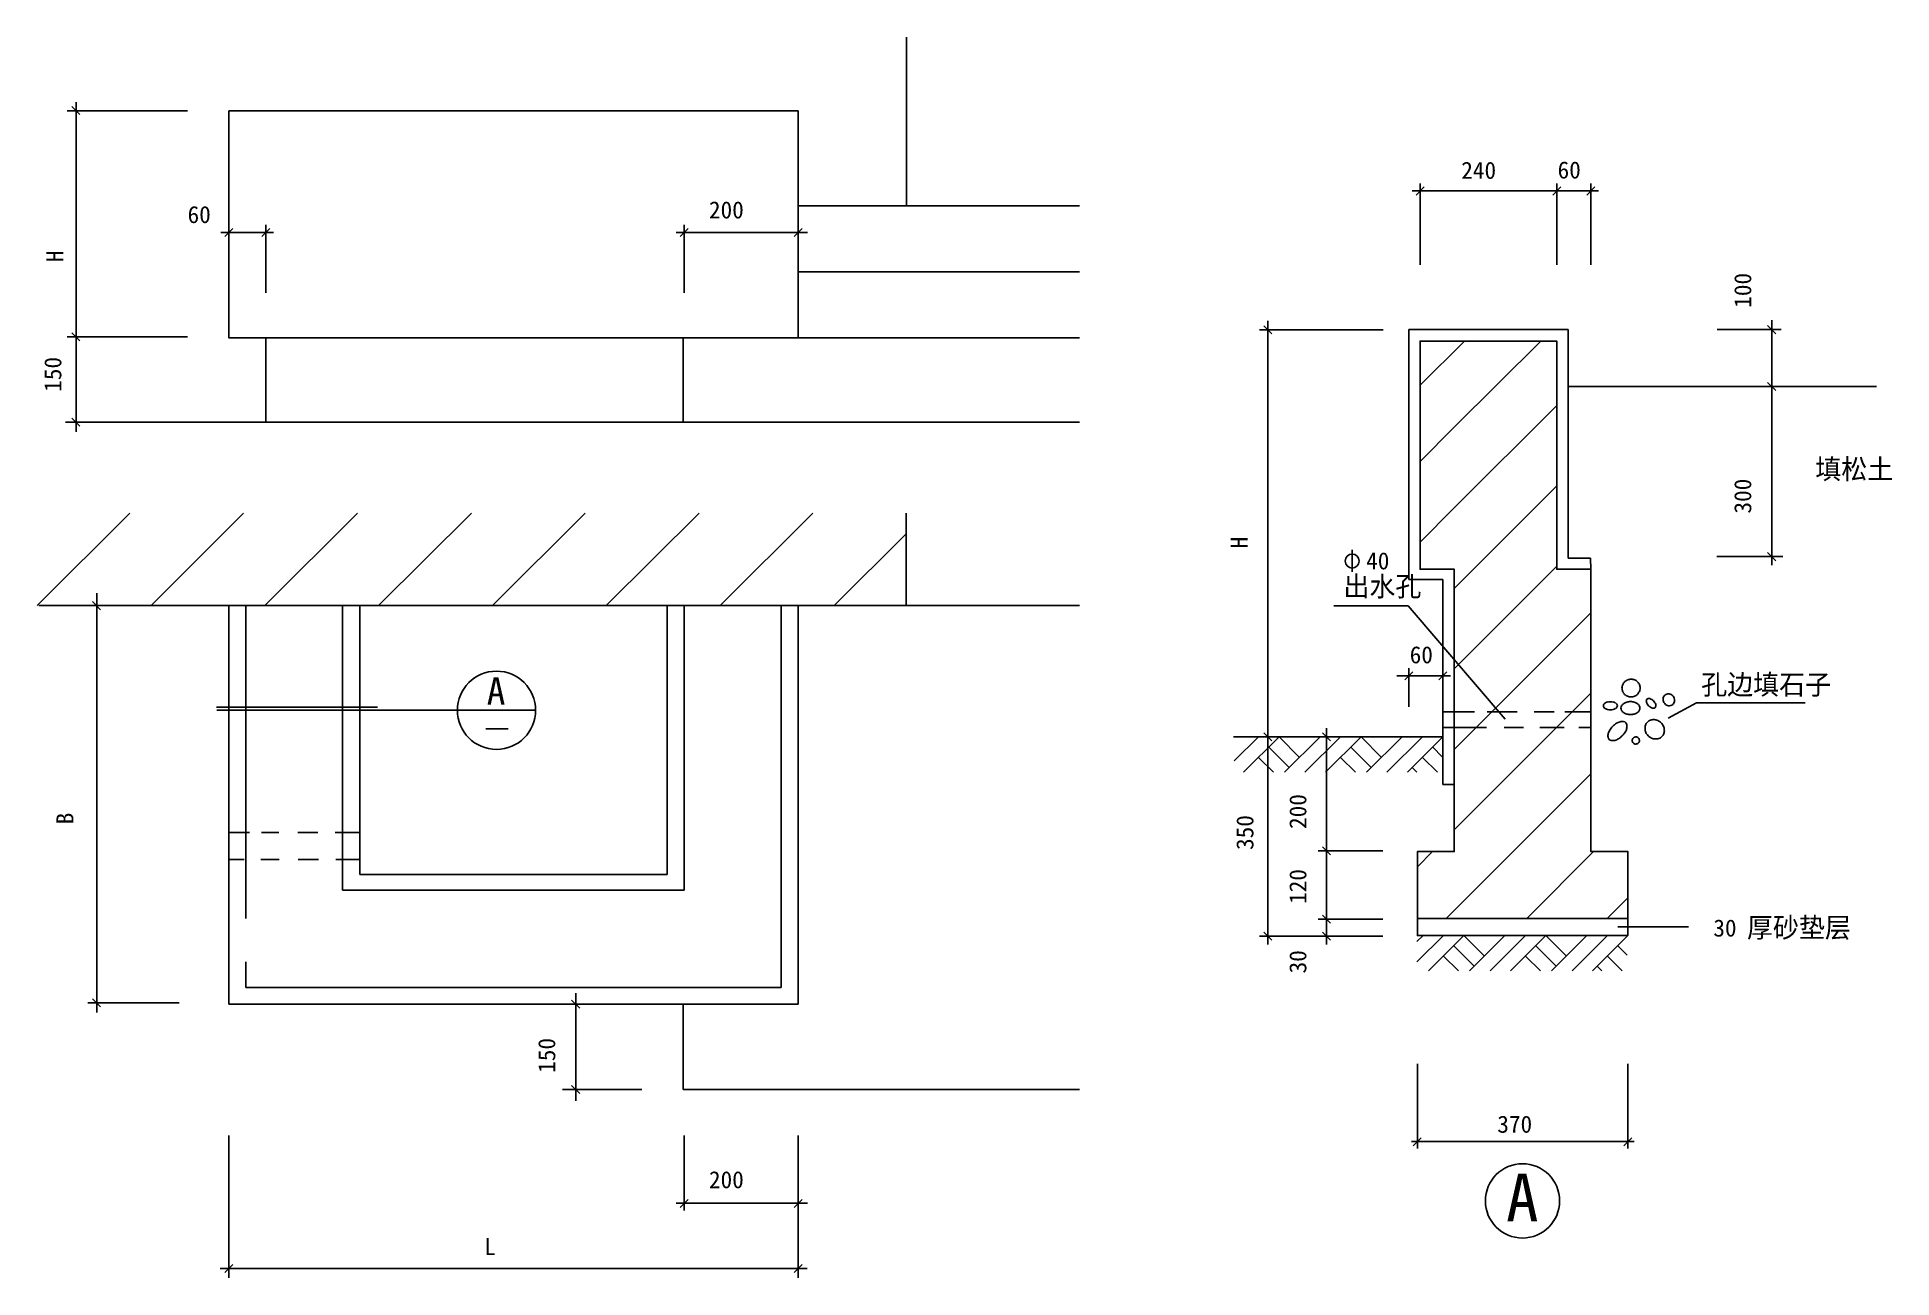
# Model space of a CAD drawing. Header units: metres. Extents: x 28 to 136, y 289 to 361.
import ezdxf

# ---------------------------------------------------------------- set-up
doc = ezdxf.new("R2010")
doc.units = ezdxf.units.M

msp = doc.modelspace()

# ---------------------------------------------------------------- linework, layer by layer
for p, q in [((30.13, 357.53), (30.13, 338.24)), ((29.62, 357.04), (36.66, 357.04)), ((108.37, 352.34), (119.27, 352.34)), ((108.83, 352.78), (108.83, 348.02)), ((116.83, 352.78), (116.83, 348.02)), ((118.83, 352.78), (118.83, 348.02)), ((72.41, 351.47), (88.89, 351.47)), ((38.61, 349.91), (41.69, 349.91)), ((41.25, 350.35), (41.25, 346.38)), ((65.27, 349.91), (72.96, 349.91)), ((65.74, 350.35), (65.74, 346.38)), ((72.41, 347.61), (88.89, 347.61)), ((99.91, 308.21), (99.91, 344.74)), ((129.42, 330.42), (129.42, 344.77)), ((29.62, 343.8), (36.66, 343.8)), ((72.41, 343.74), (88.89, 343.74)), ((106.67, 344.21), (99.42, 344.21)), ((108.17, 329.58), (108.17, 344.22)), ((108.17, 344.22), (117.5, 344.22)), ((108.83, 340.96), (111.43, 343.55)), ((110.83, 338.5), (115.89, 343.55)), ((117.5, 344.22), (117.5, 330.84)), ((129.98, 344.22), (126.22, 344.22)), ((117.5, 340.88), (135.55, 340.88)), ((110.83, 333.78), (116.83, 339.78)), ((108.83, 336.5), (110.83, 338.5)), ((110.83, 329.07), (116.83, 335.07)), ((33.28, 333.48), (27.85, 328.06)), ((39.94, 333.48), (34.52, 328.06)), ((46.61, 333.48), (41.18, 328.06)), ((53.28, 333.48), (47.85, 328.06)), ((59.94, 333.48), (54.52, 328.06)), ((66.61, 333.48), (61.18, 328.06)), ((73.28, 333.48), (67.85, 328.06)), ((108.83, 331.78), (110.83, 333.78)), ((78.73, 332.27), (74.52, 328.06)), ((104.85, 331.33), (104.85, 330.03)), ((110.83, 324.36), (116.83, 330.36)), ((117.5, 330.84), (118.81, 330.84)), ((118.81, 330.84), (118.83, 330.19)), ((126.2, 330.93), (130.07, 330.93)), ((110.17, 329.58), (108.17, 329.58)), ((110.17, 317.58), (110.17, 329.58)), ((31.34, 328.79), (31.34, 304.24)), ((39.07, 328.06), (40.07, 328.06)), ((40.07, 328.06), (40.07, 309.73)), ((46.74, 328.06), (46.74, 312.32)), ((64.74, 328.06), (64.74, 312.32)), ((71.41, 328.06), (71.41, 305.69)), ((72.41, 328.06), (71.41, 328.06)), ((78.73, 328.06), (88.89, 328.06)), ((103.78, 328.05), (108.14, 328.05)), ((108.14, 328.05), (113.82, 321.4)), ((110.83, 319.64), (118.83, 327.64)), ((107.46, 323.95), (110.61, 323.95)), ((108.17, 324.39), (108.17, 322.13)), ((110.83, 314.93), (118.83, 322.93)), ((38.38, 321.93), (57.04, 321.93)), ((110.17, 321.84), (112.01, 321.84)), ((112.75, 321.84), (114.51, 321.84)), ((115.51, 321.84), (116.67, 321.84)), ((117.3, 321.84), (118.83, 321.84)), ((123.36, 321.47), (125.02, 322.37)), ((125.02, 322.37), (131.37, 322.37)), ((54.12, 320.84), (55.43, 320.84)), ((103.34, 308.21), (103.34, 320.89)), ((110.17, 320.92), (112.72, 320.92)), ((113.76, 320.92), (114.88, 320.92)), ((115.85, 320.92), (117.27, 320.92)), ((118.13, 320.92), (118.83, 320.92)), ((97.91, 320.37), (110.17, 320.37)), ((99.37, 320.37), (97.95, 318.96)), ((100.57, 320.37), (98.49, 318.3)), ((106.23, 320.37), (99.01, 320.37)), ((101.17, 318.57), (99.97, 319.77)), ((101.77, 319.17), (100.57, 320.37)), ((102.97, 320.37), (100.89, 318.3)), ((104.17, 320.37), (102.09, 318.3)), ((105.37, 320.37), (103.29, 318.3)), ((105.97, 318.57), (104.77, 319.77)), ((106.57, 319.17), (105.37, 320.37)), ((107.77, 320.37), (105.69, 318.3)), ((108.97, 320.37), (106.89, 318.3)), ((110.17, 320.37), (108.09, 318.3)), ((110.12, 319.21), (109.57, 319.77)), ((100.24, 318.3), (99.37, 319.17)), ((105.04, 318.3), (104.17, 319.17)), ((108.64, 318.3), (108.37, 318.57)), ((109.84, 318.3), (108.97, 319.17)), ((110.83, 317.58), (110.17, 317.58)), ((110.36, 309.74), (118.83, 318.21)), ((39.12, 314.77), (40.29, 314.77)), ((40.98, 314.77), (42.01, 314.77)), ((43.11, 314.77), (44.28, 314.77)), ((45.31, 314.77), (46.7, 314.77)), ((39.12, 313.19), (39.98, 313.19)), ((40.96, 313.19), (42.03, 313.19)), ((43.13, 313.19), (44.33, 313.19)), ((45.35, 313.19), (46.7, 313.19)), ((106.65, 313.7), (102.86, 313.7)), ((108.67, 312.76), (109.55, 313.65)), ((115.08, 309.74), (118.98, 313.65)), ((46.74, 312.32), (64.74, 312.32)), ((119.79, 309.74), (121, 310.95)), ((106.65, 309.7), (102.86, 309.7)), ((108.67, 309.74), (121, 309.74)), ((103.22, 308.7), (99.42, 308.7)), ((106.65, 308.7), (102.86, 308.7)), ((109, 308.74), (108.64, 308.39)), ((110.2, 308.74), (108.64, 307.19)), ((111.4, 308.74), (109.33, 306.67)), ((112.6, 307.54), (111.4, 308.74)), ((113.8, 308.74), (111.73, 306.67)), ((115, 308.74), (112.93, 306.67)), ((116.2, 308.74), (114.13, 306.67)), ((117.4, 307.54), (116.2, 308.74)), ((118.6, 308.74), (116.53, 306.67)), ((119.8, 308.74), (117.73, 306.67)), ((121, 308.74), (118.93, 306.67)), ((120.4, 309.24), (124.54, 309.24)), ((111.07, 306.67), (110.2, 307.54)), ((112, 306.94), (110.8, 308.14)), ((115.87, 306.67), (115, 307.54)), ((116.8, 306.94), (115.6, 308.14)), ((120.67, 306.67), (119.8, 307.54)), ((120.96, 307.59), (120.4, 308.14)), ((40.07, 307.19), (40.07, 305.69)), ((119.47, 306.67), (119.2, 306.94)), ((40.07, 305.69), (71.41, 305.69)), ((59.39, 305.36), (59.39, 299.06)), ((30.83, 304.79), (36.17, 304.79)), ((65.67, 304.72), (65.67, 299.72)), ((108.67, 301.22), (108.67, 296.26)), ((121, 301.22), (121, 296.26)), ((58.61, 299.72), (63.26, 299.72)), ((65.67, 299.72), (88.89, 299.72)), ((39.07, 297.02), (39.07, 288.69)), ((65.74, 297.02), (65.74, 292.63)), ((72.41, 297.02), (72.41, 288.69)), ((108.32, 296.67), (121.37, 296.67)), ((65.27, 293.06), (72.96, 293.06)), ((38.57, 289.25), (72.94, 289.25))]:
    msp.add_line(p, q)
for points in [[(78.75, 351.47), (78.75, 361.35)], [(29.89, 357.28), (30.36, 356.81)], [(39.07, 357.03), (72.41, 357.03), (72.41, 343.74), (39.07, 343.74), (39.07, 357.03)], [(108.6, 352.1), (109.07, 352.58)], [(116.6, 352.1), (117.07, 352.58)], [(118.6, 352.1), (119.07, 352.58)], [(38.84, 349.67), (39.31, 350.14)], [(41.01, 349.67), (41.48, 350.14)], [(65.51, 349.67), (65.98, 350.14)], [(72.17, 349.67), (72.64, 350.14)], [(99.67, 344.44), (100.14, 343.97)], [(129.18, 344.46), (129.65, 343.98)], [(29.89, 344.03), (30.36, 343.56)], [(41.25, 338.8), (41.25, 343.74)], [(65.67, 338.8), (65.67, 343.74)], [(116.83, 343.55), (108.83, 343.55), (108.83, 330.19), (110.83, 330.19), (110.83, 313.65), (108.67, 313.65), (108.67, 308.74), (121, 308.74)], [(110.83, 343.55), (116.83, 343.55), (116.83, 330.19), (118.83, 330.19), (118.83, 313.65), (121, 313.65), (121, 308.74)], [(129.65, 340.65), (129.18, 341.12)], [(29.89, 339.03), (30.36, 338.56)], [(29.51, 338.8), (88.89, 338.8)], [(27.95, 328.06), (78.73, 328.06), (78.73, 333.48)], [(129.18, 331.17), (129.65, 330.69)], [(31.1, 328.29), (31.57, 327.82)], [(39.07, 304.72), (39.07, 328.06)], [(45.74, 311.39), (45.74, 328.06)], [(65.74, 311.39), (65.74, 328.06)], [(72.41, 304.72), (72.41, 328.06)], [(108.4, 324.18), (107.93, 323.71)], [(110.4, 324.18), (109.93, 323.71)], [(38.35, 322.12), (47.78, 322.12)], [(99.67, 320.61), (100.14, 320.14)], [(103.11, 320.61), (103.58, 320.14)], [(103.11, 313.94), (103.58, 313.47)], [(45.74, 311.39), (65.74, 311.39)], [(103.11, 309.94), (103.58, 309.47)], [(99.67, 308.94), (100.14, 308.47)], [(103.11, 308.94), (103.58, 308.47)], [(31.1, 305.03), (31.57, 304.56)], [(39.07, 304.72), (72.41, 304.72)], [(59.15, 304.96), (59.62, 304.49)], [(59.15, 299.96), (59.62, 299.49)], [(108.43, 296.43), (108.9, 296.9)], [(120.76, 296.43), (121.23, 296.9)], [(65.51, 292.82), (65.98, 293.29)], [(72.17, 292.82), (72.64, 293.29)], [(38.84, 289.01), (39.31, 289.48)], [(72.17, 289.01), (72.64, 289.48)]]:
    msp.add_lwpolyline(points)
for points in [[(122.6, 322.09, 0.15), (122.63, 322.16, 0.11), (122.63, 322.26, 0.07), (122.58, 322.37, 0.06), (122.5, 322.48, 0.06), (122.39, 322.56, 0.07), (122.29, 322.61, 0.11), (122.18, 322.61, 0.15), (122.11, 322.58, 0.15), (122.08, 322.51, 0.11), (122.08, 322.4, 0.07), (122.13, 322.3, 0.06), (122.21, 322.19, 0.06), (122.32, 322.11, 0.07), (122.43, 322.06, 0.11), (122.53, 322.06, 0.15), (122.6, 322.09, 0.15)], [(123.22, 322.85, 0.11), (123.12, 322.77, 0.1), (123.07, 322.65, 0.1), (123.06, 322.51, 0.09), (123.11, 322.38, 0.09), (123.2, 322.27, 0.1), (123.31, 322.21, 0.1), (123.44, 322.19, 0.11), (123.57, 322.23, 0.11), (123.66, 322.31, 0.1), (123.72, 322.43, 0.1), (123.72, 322.57, 0.09), (123.68, 322.7, 0.09), (123.59, 322.81, 0.1), (123.47, 322.87, 0.1), (123.34, 322.89, 0.11), (123.22, 322.85, 0.11)], [(122.18, 320.44, 0.09), (122.38, 320.3, 0.09), (122.59, 320.25, 0.1), (122.81, 320.28, 0.11), (122.99, 320.39, 0.11), (123.1, 320.57, 0.1), (123.13, 320.79, 0.09), (123.08, 321, 0.09), (122.94, 321.19, 0.09), (122.75, 321.33, 0.09), (122.53, 321.38, 0.1), (122.32, 321.35, 0.11), (122.14, 321.24, 0.11), (122.03, 321.06, 0.1), (122, 320.84, 0.09), (122.05, 320.63, 0.09), (122.18, 320.44, 0.09)], [(117, 293.2, 1), (112.65, 293.2, 1)], [(117, 293.2, -1), (112.65, 293.2, -1)]]:
    msp.add_lwpolyline(points, format="xyb")
for centre, radius in [((104.85, 330.67), 0.41), ((54.75, 321.93), 2.29)]:
    msp.add_circle(centre, radius)
for centre, radius, start, end in [((121.18, 323.22), 0.53, 123.45, 145.8), ((121.19, 323.21), 0.54, 101.3, 123.45), ((121.19, 323.21), 0.54, 79.15, 101.3), ((121.19, 323.22), 0.53, 56.8, 79.15), ((121.19, 323.23), 0.52, 34.16, 56.8), ((121.16, 323.23), 0.51, 168.45, 191.3), ((121.17, 323.23), 0.52, 145.8, 168.45), ((121.16, 323.23), 0.51, 191.3, 214.16), ((121.17, 323.23), 0.52, 214.16, 236.8), ((121.18, 323.24), 0.53, 236.8, 259.15), ((121.18, 323.25), 0.54, 259.15, 281.3), ((121.18, 323.25), 0.54, 281.3, 303.45), ((121.18, 323.24), 0.53, 303.45, 325.8), ((121.2, 323.24), 0.51, 11.3, 34.16), ((121.19, 323.24), 0.52, 325.8, 348.45), ((121.2, 323.24), 0.51, 348.45, 371.3), ((119.72, 322.2), 0.15, 145.29, 180), ((119.72, 322.2), 0.15, 180, 214.71), ((119.84, 322.11), 0.3, 120.88, 145.29), ((119.84, 322.28), 0.3, 214.71, 239.12), ((119.92, 321.98), 0.45, 103.91, 120.88), ((119.92, 322.41), 0.45, 239.12, 256.09), ((119.97, 321.76), 0.67, 90, 103.91), ((119.97, 322.63), 0.67, 256.09, 270), ((119.97, 321.76), 0.67, 76.09, 90), ((119.97, 322.63), 0.67, 270, 283.91), ((120.03, 321.98), 0.45, 59.12, 76.09), ((120.03, 322.41), 0.45, 283.91, 300.88), ((120.11, 322.11), 0.3, 34.71, 59.12), ((120.11, 322.28), 0.3, 300.88, 325.29), ((120.23, 322.2), 0.15, 0, 34.71), ((120.23, 322.2), 0.15, 325.29, 360), ((120.86, 322.06), 0.27, 148.91, 180), ((120.86, 322.06), 0.27, 180, 211.09), ((121, 321.97), 0.43, 124.49, 148.91), ((121, 322.14), 0.43, 211.09, 235.51), ((121.09, 321.84), 0.59, 105.89, 124.49), ((121.09, 322.27), 0.59, 235.51, 254.11), ((121.15, 321.64), 0.8, 90, 105.89), ((121.15, 322.48), 0.8, 254.11, 270), ((121.15, 321.64), 0.8, 74.11, 90), ((121.15, 322.48), 0.8, 270, 285.89), ((121.21, 321.84), 0.59, 55.51, 74.11), ((121.21, 322.27), 0.59, 285.89, 304.49), ((121.3, 321.97), 0.43, 31.09, 55.51), ((121.3, 322.14), 0.43, 304.49, 328.91), ((121.43, 322.06), 0.27, 360, 391.09), ((121.43, 322.06), 0.27, 328.91, 360), ((120.33, 320.43), 0.5, 164.51, 188.8), ((120.62, 320.35), 0.8, 148.21, 164.51), ((120.97, 320.13), 1.22, 135.02, 148.21), ((120.97, 320.13), 1.22, 121.83, 135.02), ((120.75, 320.48), 0.8, 105.53, 121.83), ((119.8, 321.3), 1.22, 301.83, 315.02), ((120.67, 320.77), 0.5, 81.23, 105.53), ((119.8, 321.3), 1.22, 315.02, 328.21), ((120.71, 321.04), 0.23, 45.02, 81.23), ((120.16, 321.07), 0.8, 328.21, 344.51), ((120.71, 321.04), 0.23, 8.8, 45.02), ((120.44, 321), 0.5, 344.51, 368.8), ((120.06, 320.39), 0.23, 188.8, 225.02), ((120.06, 320.39), 0.23, 225.02, 261.23), ((120.1, 320.65), 0.5, 261.23, 285.53), ((120.02, 320.94), 0.8, 285.53, 301.83), ((121.46, 320.16), 0.21, 148.03, 170.53), ((121.46, 320.16), 0.21, 170.53, 193.03), ((121.46, 320.16), 0.21, 193.03, 215.53), ((121.46, 320.16), 0.21, 125.53, 148.03), ((121.46, 320.16), 0.21, 215.53, 238.03), ((121.46, 320.16), 0.21, 103.03, 125.53), ((121.46, 320.16), 0.21, 238.03, 260.53), ((121.46, 320.16), 0.21, 80.53, 103.03), ((121.46, 320.16), 0.21, 260.53, 283.03), ((121.46, 320.16), 0.21, 58.03, 80.53), ((121.46, 320.16), 0.21, 283.03, 305.53), ((121.46, 320.16), 0.21, 35.53, 58.03), ((121.46, 320.16), 0.21, 305.53, 328.03), ((121.46, 320.16), 0.21, 13.03, 35.53), ((121.46, 320.16), 0.21, 328.03, 350.53), ((121.46, 320.16), 0.21, 350.53, 373.03)]:
    msp.add_arc(centre, radius, start, end)

# ---------------------------------------------------------------- texts
for s, height, p in [('60', 1, (116.88, 353.07)), ('240 ', 1, (111.24, 353.05)), ('60', 1, (36.66, 350.46)), ('200', 1, (67.19, 350.73)), ('填松土', 1.17, (131.97, 335.47)), ('40', 1, (105.67, 330.18)), ('出水孔', 1.17, (104.34, 328.6)), ('60', 1, (108.22, 324.68)), ('A', 1.6, (54.18, 322.26)), ('孔边填石子', 1.17, (125.29, 322.85)), ('30', 1, (126, 308.68)), ('厚砂垫层', 1.17, (127.97, 308.62)), ('370', 1, (113.35, 297.19)), ('200', 1, (67.19, 293.94)), ('A', 2.8, (113.86, 292)), ('L', 1, (54.03, 290.03))]:
    msp.add_text(s, height=height).set_placement(p)
for s, p in [('H', (29.39, 348.17)), ('100', (128.22, 345.5)), ('150', (29.27, 340.58)), ('300', (128.22, 333.45)), ('H', (98.73, 331.41)), ('200', (102.17, 314.98)), ('B', (29.98, 315.25)), ('350', (99.07, 313.75)), ('120', (102.17, 310.59)), ('30', (102.17, 306.52)), ('150', (58.19, 300.7))]:
    msp.add_text(s, height=1, rotation=90).set_placement(p)

doc.saveas('drawing.dxf')
